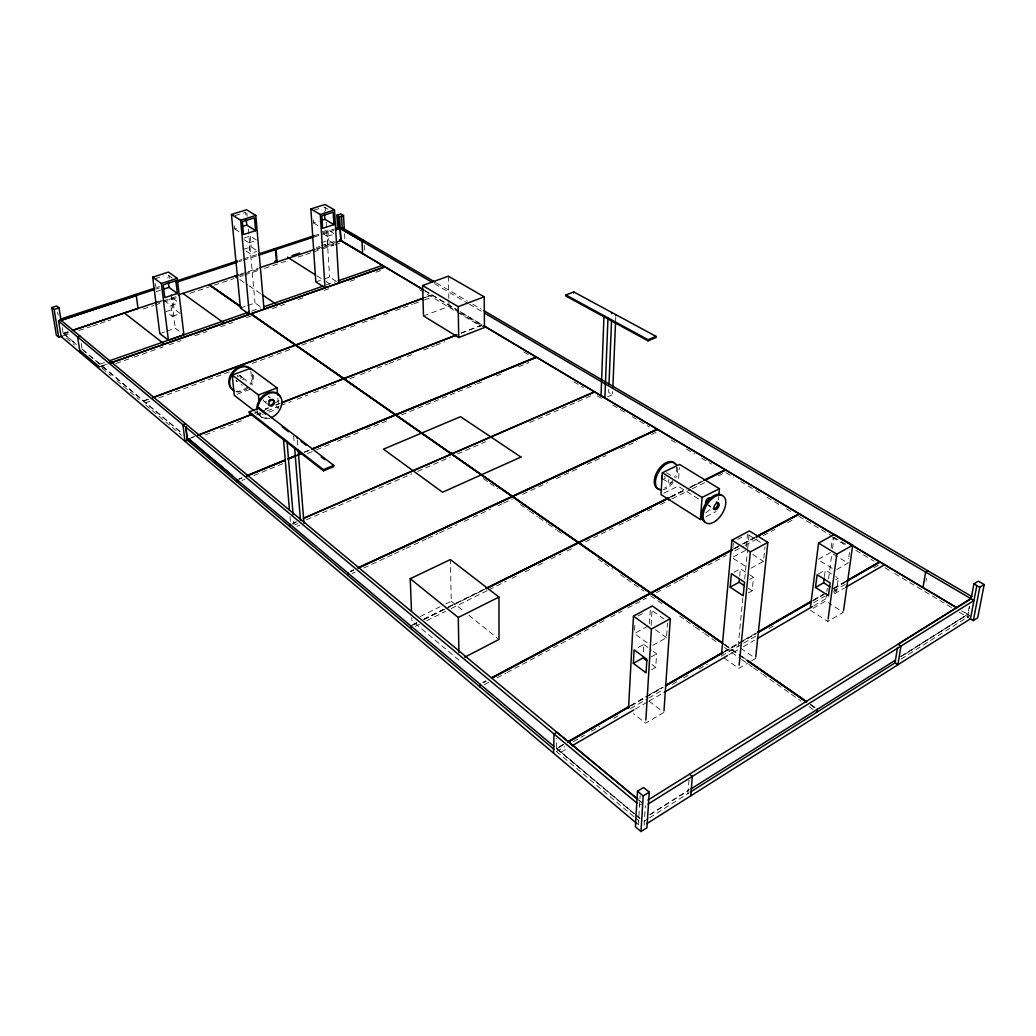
<?xml version="1.0" encoding="UTF-8"?>
<svg xmlns="http://www.w3.org/2000/svg" width="1036" height="1036" viewBox="0 0 1036 1036"><rect width="100%" height="100%" fill="white"/><g stroke="black" fill="none" stroke-linecap="round" stroke-linejoin="round"><path stroke-width="0.75" stroke-dasharray="5 3.75" d="M633.954 816.782L556.5 751.463L556.811 738.228M608.805 389.199L608.676 392.411L612.548 394.703L612.69 391.478M615.604 320.616L615.734 317.392M634.563 630.341L635.003 622.286M643.356 651.942L643.796 644.444L635.469 649.054M649.455 623.763L650.323 609.323L663.908 618.945M638.357 824.876L640.131 795.726M651.152 625.265L652.136 609.181M644.133 825.368L645.376 805.762M651.592 669.722L655.749 667.378L656.617 653.845L652.771 651.022M652.861 645.286L666.511 637.697L667.495 623.18M678.619 478.399L679.357 467.547M687.891 793.615L689.005 780.16M718.492 499.779L718.751 496.62M732.905 548.018L733.346 543.201M729.771 651.191L730.03 648.432M739.691 576.236L740.403 568.751L748.29 573.866M746.205 546.995L747.448 534.2M738.111 646.36L742.98 596.658M744.703 579.033L747.526 550.168M747.681 548.562L749.093 534.136M748.329 592.929L752.175 590.792L753.548 577.272L749.611 574.721M750.958 568.207L763.48 561.37L764.995 546.879M824.462 576.443L825.291 570.072L834.42 575.718M831.157 547.992L832.348 538.927M826.663 593.097L825.614 601.048L810.113 610.049L827.79 621.47L843.317 612.289L828.334 602.771M826.87 591.517L827.298 588.331M828.554 578.8L831.688 554.972M832.53 548.627L833.993 537.503M827.79 621.47L828.23 618.259M833.876 592.488L836.596 590.921L838.331 578.14L835.715 576.521M836.764 569.502L847.992 563.105L848.626 558.546M848.834 557.031L849.468 552.473M926.029 581.338L926.547 578.321M969.346 606.397L967.844 614.218L900.932 656.643M967.559 617.093L969.605 606.397M705.762 512.898L710.748 508.909M262.911 411.344L267.987 407.938M275.589 402.823L279.008 400.531M644.055 821.289L648.135 818.712M649.507 817.844L688.966 792.941M901.061 659.077L969.748 615.721L961.563 610.839M649.753 814.555L689.471 789.549M900.66 656.526L967.663 614.335M649.986 814.749L688.331 790.597M900.906 656.682L968.09 614.361L962.366 610.955M639.549 805.283L642.553 803.418M663.869 712.47L645.661 723.193L633.385 713.623M750.414 661.525L738.81 668.362L723.866 657.808M751.709 660.761L755.581 658.482L740.61 648.096M556.5 751.463L564.892 746.606M573.271 741.75L584.446 735.288M591.439 731.248L599.818 726.391M613.791 718.311L617.987 715.876M630.561 708.598L647.332 698.899M648.73 698.096L662.703 690.002M672.481 684.343L678.075 681.105M683.656 677.868L689.251 674.643M699.028 668.984L707.42 664.128M721.367 656.047L742.372 643.9M743.77 643.084L756.371 635.793M768.971 628.502L774.565 625.265M813.765 602.589L824.967 596.101M833.358 591.245L845.959 583.954M873.957 567.754L879.564 564.503M561.149 752.11L567.974 748.147M635.21 709.129L647.617 701.929M648.989 701.139L662.768 693.136M728.787 654.83L734.291 651.644M734.925 651.579L737.723 649.948M743.317 646.71L754.493 640.222M813.752 605.827L828.904 597.034M834.459 593.809L844.198 588.163M563.571 744.262L556.358 748.432L635.159 814.736M630.548 705.594L647.293 695.92M648.691 695.117L662.639 687.062M724.022 651.618L742.605 640.895M744.003 640.08L756.578 632.828M813.882 599.74L823.659 594.094M833.449 588.448L846.023 581.183M563.791 744.431L556.565 748.601L634.356 813.726L556.604 748.29M630.769 705.749L662.859 687.231M724.242 651.748L756.798 632.97M812.703 600.686L823.879 594.237M833.669 588.577L846.244 581.313M556.772 748.782L563.998 744.612M630.976 705.93L644.923 697.863M646.322 697.06L663.066 687.386M724.462 651.929L755.62 633.928M812.923 600.815L824.099 594.366M833.889 588.694L845.065 582.258M835.599 579.707L838.331 578.14M818.466 573.944L825.291 570.072M651.048 656.966L656.617 653.845M830.561 552.525L817.948 559.582L832.685 568.647M749.688 579.409L753.548 577.272M647.992 626.107L634.382 633.553L649.054 644.262M733.98 572.26L740.403 568.751M637.995 615.98L644.845 612.289M733.41 556.902L745.894 550.207M482.918 682.4L485.755 680.885M734.912 548.018L740.623 544.975M742.048 544.224L754.868 537.386M483.113 682.556L485.949 681.04M733.695 548.912L737.969 546.632M743.667 543.589L755.076 537.503M483.294 682.724L486.143 681.209M733.889 549.041L738.163 546.749M743.861 543.719L755.27 537.632M484.317 684.705L488.591 682.426M497.112 677.868L505.646 673.309M507.07 672.558L605.166 620.124M610.851 617.08L622.222 611.007M627.907 607.964L646.386 598.083M656.371 592.747L660.644 590.468M666.355 587.412L677.777 581.313M679.215 580.548L687.774 575.964M693.485 572.908L702.045 568.337M707.756 565.28L726.327 555.361M734.887 550.789L743.447 546.205M744.884 545.441L757.73 538.578M763.441 535.521L774.863 529.422M787.71 522.545L791.996 520.266M737.684 539.367L741.867 537.153M706.099 516.601L716.135 511.473M415.151 626.443L419.489 624.281M426.715 620.693L445.506 611.357M451.295 608.495L487.425 590.533M488.875 589.821L506.228 581.196M512.004 578.321L519.23 574.734M525.019 571.859L532.245 568.272M538.021 565.397L545.26 561.81M551.035 558.935L561.149 553.91M566.938 551.035L574.164 547.448M585.703 541.711L613.053 528.127M618.803 525.265L641.841 513.83M647.604 510.968L654.791 507.394M660.554 504.532L670.629 499.52M672.066 498.808L690.792 489.51M692.229 488.798L705.179 482.362M718.142 475.925L725.329 472.351L733.617 477.298M413.662 624.177L416.55 622.753M423.763 619.178L446.853 607.731M448.303 607.018L484.382 589.134M670.577 496.853L684.951 489.73M690.701 486.881L702.201 481.183M412.393 625.045L416.718 622.895M423.931 619.321L447.034 607.873M448.471 607.161L484.563 589.264M670.758 496.969L685.133 489.847M690.882 486.998L702.382 481.3M412.561 625.187L416.886 623.037M424.112 619.463L444.315 609.44M445.765 608.728L484.731 589.406M670.939 497.086L686.751 489.251M688.189 488.539L702.563 481.416M420.292 616.485L440.002 606.759M445.635 603.975L451.269 601.191L450.388 559.569M663.843 493.162L678.088 486.156L699.87 499.715M352.175 573.426L355.089 572.079M363.83 568.013L392.968 554.493M394.431 553.82L404.623 549.08M406.073 548.407L426.469 538.94M427.933 538.267L438.124 533.527M439.588 532.854L457.07 524.734M464.348 521.354L471.639 517.974M473.089 517.301L490.572 509.181M497.863 505.801L502.227 503.768M503.69 503.095L512.431 499.041M522.675 494.276L547.565 482.724M556.358 478.645L578.321 468.453M587.101 464.374L606.138 455.542M620.784 448.743L636.894 441.258M651.527 434.46L657.394 431.753M350.647 571.199L353.587 569.839M350.803 571.328L353.742 569.968M350.958 571.471L353.898 570.111M607.446 396.956L612.548 394.703M296.982 526.314L299.78 525.097M293.188 522.921L296.283 521.755M292.074 523.983L296.27 522.157M294.664 524.954L297.63 523.659M306.514 519.787L411.693 473.957M417.625 471.367L450.22 457.174M457.588 453.962L485.586 441.75M529.784 422.494L593.149 394.884M241.867 480.497L244.859 479.267M253.82 475.589L283.683 463.325M307.575 453.509L315.048 450.44M316.537 449.831L329.979 444.302M337.451 441.232L358.352 432.647M365.825 429.577L386.726 420.992M401.618 414.879L456.436 392.359M457.925 391.75L465.332 388.707M466.809 388.099L475.705 384.447M477.182 383.838L481.636 382.012M496.451 375.926L500.893 374.1M518.673 366.796L529.046 362.535M304.312 452.123L308.78 450.284L304.442 452.227M238.837 479.111L241.828 477.881M238.979 479.215L241.958 477.997M306.073 451.722L309.052 450.492M255.387 411.668L260.36 415.514L263.183 414.413M268.842 412.211L277.337 408.909M191.556 437.503L194.677 436.441M254.701 413.027L257.834 411.952M265.216 408.948L268.35 407.873M275.744 404.869L280.38 403.211M461.046 333.035L482.4 324.89M188.785 438.875L194.807 436.532M254.947 413.222L257.951 412.056M265.475 409.142L268.479 407.977M276.003 405.05L279.008 403.885M461.318 333.204L482.543 324.98L459.246 311.085M205.322 434.874L214.348 431.365M220.383 429.034L244.47 419.671M256.527 414.983L261.033 413.222M267.068 410.891L279.111 406.203M280.614 405.62L291.155 401.528M297.177 399.184L307.718 395.079M313.753 392.748L321.277 389.821M322.779 389.238L337.84 383.385M349.896 378.697L354.403 376.936M360.437 374.605L370.979 370.5M377 368.168L387.542 364.063M389.044 363.481L401.1 358.793M407.122 356.462L414.646 353.535M423.685 350.026L434.226 345.92M435.729 345.338L444.768 341.828M237.089 394.276L251.075 388.979M423.491 315.902L448.976 306.345L458.534 312.043M149.844 401.204L143.823 403.431L181.468 435.172M158.871 397.876L229.578 371.795M252.149 363.468L289.769 349.598M301.839 345.143L313.96 340.676M320.007 338.448L324.553 336.765M330.613 334.537L335.159 332.854M341.22 330.626L348.782 327.829M350.297 327.272L356.358 325.032M362.419 322.805L377.557 317.223M383.618 314.983L388.163 313.312M395.739 310.515L401.787 308.288M403.302 307.718L412.393 304.377M413.908 303.807L422.999 300.466M424.501 299.909L432.077 297.112L432.025 294.859L424.164 297.63M143.382 400.919L149.663 398.614M143.603 401.113L148.368 399.365M424.423 297.785L432.141 294.936M99.948 364.128L104.494 362.548M251.748 311.046L260.865 307.86M326.172 285.042L335.288 281.857M101.735 365.876L108.107 363.765M99.482 366.912L108.21 363.856M101.839 365.967L102.188 368.311L108.262 366.187M115.864 363.519L132.569 357.653M134.084 357.122L158.391 348.588M159.907 348.057L162.95 346.982M169.023 344.858L181.171 340.585M194.846 335.793L206.993 331.52M220.668 326.728L232.815 322.455M246.49 317.663L251.049 316.058M272.364 308.573L284.55 304.299M298.264 299.495L302.823 297.889M324.151 290.404L328.723 288.798M350.038 281.313L354.61 279.707M375.926 272.222L380.497 270.616M159.816 333.605L165.436 331.662M166.835 331.183L175.252 328.27L183.89 334.796M240.43 308.055L246.27 306.034M247.733 305.529L255.024 303.004L264.012 309.181M315.812 281.909L322.701 279.513M324.074 279.034L329.59 277.13L338.85 282.945M172.248 316.33L180.342 313.571L174.048 308.922L172.753 298.213L164.659 300.919L170.94 305.568L172.248 316.33L167.236 312.587M165.98 311.655L174.048 308.922M170.94 305.568L179.073 302.823M63.235 333.475L67.819 331.947M63.869 334.201L68.454 332.673M158.366 302.59L161.409 301.58M162.924 301.075L176.599 296.49M238.889 275.654L243.447 274.139M244.962 273.621L258.637 269.049M316.744 249.624L319.8 248.588M321.341 248.083L333.605 243.978M324.035 244.379L328.088 246.84L333.903 244.897M68.117 334.149L63.507 335.69L74.385 344.871M78.853 330.549L91.142 326.444M92.67 325.926L98.808 323.867M100.35 323.361L106.488 321.302M108.016 320.784L111.085 319.761M143.318 308.961L153.509 305.542M155.037 305.037L177.842 297.397M190.002 293.33L209.324 286.855M214.322 285.172L234.084 278.554M239.964 276.586L243.201 275.498M244.548 275.045L258.404 270.409M264.465 268.376L288.979 260.166M298.174 257.096L304.299 255.037M305.827 254.519L311.953 252.473M313.494 251.955L321.147 249.391M322.675 248.886L333.398 245.286M334.939 244.781L339.536 243.24M316.511 247.474L319.567 246.451M321.095 245.933L334.861 241.349M68.026 331.883L63.131 333.398L76.47 344.612M157.42 301.981L162.548 300.181M239.847 274.359L258.301 268.298M316.304 248.808L334.77 242.748M327.428 236.337L334.732 233.916L327.92 229.875L320.642 232.271L327.428 236.337L328.088 246.84M321.328 242.735L328.567 240.326L335.353 244.405M156.475 287.568L159.531 286.571M239.005 260.437L242.061 259.427M243.589 258.922L257.342 254.403M314.128 235.729L334.123 229.15M156.177 288.979L159.233 287.969M238.759 261.784L241.815 260.774M243.343 260.269L257.109 255.737M314.167 236.946L333.968 230.419M160.619 290.119L156.423 291.504L160.01 294.146M246.076 251.075L250.026 253.652L256.488 251.528M243.434 249.365L251.165 246.84L257.783 251.1M154.83 278.788L163.248 276.055M249.041 242.787L256.837 240.261L250.194 236.04L242.424 238.539L249.041 242.787L250.026 253.652M313.39 219.865L313.597 222.96L319.23 221.134M314.18 210.101L319.839 208.301M234.408 225.719L234.719 228.93L239.225 227.493M235.004 215.63L245.597 212.328L245.882 215.527M327.998 209.194L324.087 206.941L324.385 211.577M436.532 282.983L467.249 300.958M472.83 304.234L481.196 309.142M434.524 283.722L468.013 303.393M469.412 304.208L483.359 312.406M313.597 222.96L318.751 226.029M425.006 290.689L457.886 310.282M424.436 290.611L482.802 325.408M459.893 312.859L483.1 326.703M419.658 289.691L481.067 326.379M523.853 351.955L529.538 355.348M573.853 381.831L583.592 387.645M597.345 395.869L601.437 398.316M612.755 405.076L627.363 413.804M632.206 416.705L649.196 426.858M671.108 439.95L676.806 443.343M686.389 449.08L694.729 454.053M701.67 458.21L711.473 464.063M740.572 481.455L761.408 493.9M766.964 497.228L781.364 505.827M786.415 508.844L792.294 512.367M798.911 516.316L832.258 536.234M833.799 537.166L847.539 545.376M855.865 550.349L874.008 561.188M885.042 567.78L889.212 570.279M894.69 573.543L952.434 608.054M959.31 612.172L970.447 618.816M832.555 537.412L847.409 546.296M833.242 554.156L847.992 563.105M666.459 472.753L673.128 476.884M708.028 504.804L710.761 506.5M708.495 505.659L710.838 507.122M662.496 478.774L669.139 482.931A3.626 2.098 -57.8 0 0 672.273 481.857M748.808 535.042L761.072 542.722M833.993 589.29L836.596 590.921M316.925 275.835L323.633 280.108M326.016 281.598L329.577 283.877M752.654 554.493L763.48 561.37M234.719 228.93L239.743 232.129M733.371 558.521L746.865 567.223M748.264 588.215L752.175 590.792M239.886 279.616L247.746 284.965M249.054 285.832L260.865 293.848M724.773 644.483L740.986 655.801M742.294 656.72L746.244 659.479M810.683 704.467L817.262 709.064M724.565 644.612L738.137 654.092M739.458 655.011L746.037 659.595M810.476 704.597L814.425 707.355M724.358 644.729L737.93 654.208M739.251 655.128L745.816 659.725M810.269 704.726L814.205 707.484M483.385 478.71L488.668 482.4M489.989 483.333L497.902 488.875M520.357 504.584L528.282 510.139M529.603 511.059L537.542 516.614M538.862 517.547L546.788 523.089M548.109 524.022L556.034 529.564M557.355 530.497L562.639 534.188M598.186 559.064L603.431 562.742M604.739 563.662L612.613 569.165M620.486 574.682L625.731 578.36M627.039 579.279L644.094 591.206M650.66 595.804L662.522 604.117M679.668 616.109L684.938 619.8M686.259 620.732L694.172 626.262M695.493 627.194L703.405 632.724M704.726 633.656L717.909 642.877M724.501 647.5L740.339 658.585M741.659 659.505L752.214 666.899M753.535 667.819L761.46 673.374M762.781 674.294L801.061 701.1M808.986 706.643L815.591 711.266M172.261 278.127L167.444 274.682L167.832 277.855M655.477 629.771L666.511 637.697M172.753 298.213L177.804 301.903M643.796 644.444L651.489 650.09M651.929 664.542L655.749 667.378M267.987 395.998L270.318 397.746M240.002 375.55L245.234 379.513M276.249 406.462L278.749 408.365L277.881 398.174M264.348 401.541L268.997 405.076M236.454 380.95L237.27 381.559M649.093 701.165L661.408 710.579M261.201 416.951L262.056 417.612M451.269 601.191L463.843 611.253M468.868 615.28L497.772 638.422M639.07 800.18L642.799 803.263M638.836 800.323L641.31 802.382M459.052 660.178L411.849 620.668L411.719 617.43M635.586 814.762L639.29 817.87M63.338 333.333L76.664 344.548M82.686 349.611L181.287 432.556M635.405 814.581L640.3 818.699M82.142 349.391L181.08 432.647M636.389 815.772L640.054 818.854M102.188 368.311L110.917 375.68M116.887 380.704L139.329 399.637M635.185 817.818L640.106 821.962M62.289 327.661L63.261 334.162M57.666 312.147L58.171 315.229M81.222 343.486L82.012 348.601M155.426 283.553L155.827 286.739M168.855 275.291L169.244 278.503M171.173 294.561L175.252 328.27M250.854 371.38L252.318 386.907M260.062 412.354L260.36 415.514M246.866 212.989L247.164 216.2M248.329 229.06L255.024 303.004M250.194 236.04L251.165 246.84M290.015 516.588L290.417 521.38M293.654 521.121L293.926 524.333M297.397 440.041L298.018 448.044M293.641 435.651L294.289 443.641M327.92 229.875L328.567 240.326M325.239 207.705L325.433 210.93M326.146 222.235L329.59 277.13M344.548 233.786L344.975 241.414M364.193 245.079L364.568 252.784M448.381 276.172L448.821 298.407M448.847 299.987L448.976 306.345M664.982 476.236A3.6 2.098 -57.8 0 1 664.413 476.961M665.617 477.725A3.6 2.098 -57.8 0 1 664.296 478.761M676.34 466.938A15.346 8.935 -57.8 0 1 674.591 477.104M672.675 480.575A15.346 8.935 -57.8 0 1 664.633 488.085M677.557 467.676A15.359 8.935 -57.8 0 1 675.809 477.855M673.128 482.413A15.359 8.935 -57.8 0 1 663.001 489.821M669.139 482.931A3.626 2.098 -57.8 0 1 668.958 479.513M237.399 376.975A3.237 2.473 -51.8 0 1 240.805 376.159A3.237 2.473 -51.8 0 1 241.582 379.357M236.765 381.157A3.237 2.473 -51.8 0 1 236.415 380.588M239.381 375.33A3.237 2.473 -51.8 0 1 240.766 378.749M237.076 381.183A3.237 2.473 -51.8 0 1 235.962 380.536M237.244 375.835A3.237 2.473 -51.8 0 1 237.956 375.472M252.538 374.359A13.779 10.528 -51.8 0 1 249.896 383.967M247.643 386.752A13.779 10.528 -51.8 0 1 235.871 391.181M253.341 374.967A13.779 10.528 -51.8 0 1 250.699 384.576M248.459 387.36A13.779 10.528 -51.8 0 1 236.687 391.802M242.476 379.798A3.25 2.473 -51.8 0 1 245.506 379.694A3.25 2.473 -51.8 0 1 246.011 382.711M242.307 385.159A3.25 2.473 -51.8 0 1 241.181 384.524M266.912 417.948A14.245 10.645 -51.9 0 1 256.85 409.777M268.492 396.412A3.328 2.499 -52 0 1 268.997 397.682M266.42 401.605A3.328 2.499 -52 0 1 263.338 399.857M269.865 418.168A14.258 10.645 -51.9 0 1 258.404 413.416"/><path stroke-width="1.5" d="M553.574 753.146L554.001 733.98L556.941 732.297L637.826 799.144M565.928 294.975L565.902 296.063L648.057 340.87L655.995 337.516L656.06 336.389L573.75 291.932L565.928 294.975L648.109 339.743L656.06 336.389M573.724 293.02L573.75 291.932M601.022 395.765L603.975 315.695M604.882 398.07L607.964 317.871M609 384.369L611.551 320.059M611.81 313.623L611.849 312.522M612.885 386.648L615.539 322.222M615.811 315.786L615.85 314.672M648.057 340.87L648.109 339.743M628.554 708.171L633.488 616.122L652.33 605.956L670.331 618.66L663.985 710.877M633.346 663.338L634.084 649.831L646.878 659.31L646.063 672.869L633.346 663.338L643.006 657.925L646.827 660.761M637.503 791.219L635.379 826.767L640.986 831.519L646.943 827.738L649.248 792.177L643.537 787.502L637.503 791.219L643.201 795.933L640.986 831.519M645.855 720.007L651.424 629.046L670.331 618.66M718.893 495.04L719.424 488.72L679.577 464.439L662.354 472.766L660.994 494.573L700.362 519.541L703.237 518.078M700.362 519.541L702.097 497.435L719.424 488.72M690.714 795.881L692.346 776.43L689.497 774.177M721.522 654.441L731.947 540.17L749.417 530.937L767.857 542.424L755.749 656.902M730.16 587.14L731.403 573.659L744.534 582.245L743.2 595.791L730.16 587.14L739.121 582.219L739.406 579.228M739.121 665.177L750.349 551.851L767.857 542.424M810.515 606.863L818.557 543.084L834.42 534.33L852.693 545.208L843.537 610.696M815.487 587.464L817.106 574.708L830.134 582.841L828.437 595.648L815.487 587.464L823.633 582.802L824.255 578.036M828.23 618.259L836.816 554.143L852.693 545.208M816.912 712.185L817.054 709.194M897.552 647.409L895.013 662.898L897.888 664.749L900.983 646.075L898.082 644.224L970.836 598.614M923.063 587.179L925.64 572.079L927.842 570.771M646.801 823.685L970.447 618.816L973.335 620.551L977.699 617.78L984.2 584.55L978.321 581.157L973.918 583.877L971.069 598.756L647.914 800.077M970.447 618.816L976.844 585.573M973.335 620.551L979.784 587.282L984.2 584.55M690.339 792.074L895.635 662.496M691.077 788.875L895.441 660.126M648.07 804.091L973.982 600.466L484.757 313.222M643.201 795.933L649.248 792.177M572.066 745.778L633.838 709.932M664.154 692.346L727.414 655.633M757.29 638.59L812.379 606.63M845.583 587.347L884.537 564.75M567.767 741.841L629.15 706.397M665.423 685.456L722.636 652.421M757.976 632.012L811.084 601.359M847.422 580.38L879.745 561.706M567.974 742.022L629.37 706.565M665.643 685.599L722.843 652.576M758.197 632.167L811.305 601.489M846.244 581.313L879.965 561.836M568.181 742.19L629.577 706.733M665.863 685.78L723.063 652.732M758.417 632.31L811.525 601.631M846.464 581.429L880.186 561.978M479.836 684.045L480.056 686.985M491.44 677.855L732.063 549.546M756.293 536.622L799.235 513.726M491.621 678.023L732.271 549.663M756.5 536.752L799.429 513.843M491.815 678.179L732.465 549.792M756.694 536.868L799.637 513.96M464.763 657.212L499.028 639.419L498.951 597.073L450.388 559.569L410.256 578.71L411.473 610.981M458.909 652.279L458.262 617.495L498.951 597.073M485.819 588.422L669.139 497.565M703.638 480.471L725.368 469.696M410.942 625.757L410.813 628.593M486.001 588.552L669.321 497.681M705.257 479.875L725.55 469.813M486.182 588.694L668.065 498.51M705.438 479.992L725.744 469.917M357.977 567.806L657.368 429.176M347.863 572.688L347.811 575.459M358.145 567.935L657.536 429.267M358.301 568.065L657.705 429.37M303.393 518.298L594.547 391.725M290.365 524.32L290.222 526.897M303.535 518.414L594.858 391.919M249.197 411.888L323.413 469.645L333.696 465.332L333.773 466.55L323.491 470.862L249.313 413.053L249.197 411.888L259.181 408.029L333.696 465.332M247.656 475.33L284.926 460.062M298.342 454.558L301.321 453.341M311.758 449.067L536.35 357.044M237.348 479.72L237.399 482.336M247.785 475.446L285.055 460.165M298.485 454.675L301.463 453.444M311.901 449.171L536.493 357.135M246.426 476.159L285.198 460.269M288.176 459.052L301.593 453.548M312.03 449.274L536.635 357.213M197.695 435.275L251.813 414.283M281.766 402.538L456.669 334.874M188.578 438.953L553.897 746.36M197.811 435.366L251.942 414.387M282.012 402.719L456.811 334.952M554.04 749.378L187.516 440.274L184.952 441.271L182.932 424.734L185.522 423.75M458.715 337.542L484.459 327.518L484.239 296.84L448.381 276.172L422.61 285.522L423.491 315.902L458.715 337.542L458.197 306.643L422.61 285.522M277 387.904L250.57 368.272L232.232 375.071L258.456 394.975L277 387.904L277.635 395.247M458.197 306.643L484.239 296.84M152.693 397.5L422.779 298.264M152.914 397.682L422.908 298.342M109.039 360.955L248.394 312.263M263.895 306.798L323.128 286.104M338.319 280.795L382.375 265.41M384.978 266.822L109.674 363.286L385.094 266.899M168.402 340.209L183.89 334.796L177.234 278.321L168.467 272.079L152.68 277.208L159.816 333.605L168.402 340.209L161.383 283.527L152.68 277.208M80.07 336.156L77.622 336.972L80.07 352.538M338.733 227.635L361.978 241.129L363.96 240.456M637.593 799.3L61.02 320.318L59 307.899L56.656 305.983L51.8 307.55L56.384 335.34L58.702 337.309L62.302 336.091M177.389 293.447L164.776 297.656L163.196 284.874L175.874 280.704L177.389 293.447L168.985 287.361L168.415 282.608M292.048 255.633L299.689 253.082M157.42 301.981L72.403 330.419L138.008 308.378L136.299 295.532L135.081 294.613M178.257 294.936L238.422 274.941M259.725 267.715L314.892 249.391M336.182 242.165L341.051 240.65M61.111 320.409L136.299 295.532M59.842 319.347L154.947 288.073M176.34 281.041L237.477 260.93M258.87 253.898L314.128 235.729M335.651 228.645L338.901 227.583L431.74 282.09M637.127 823.84L61.111 336.506L58.599 321.121L154.649 289.484M176.055 282.439L237.231 262.289M258.637 255.232L312.652 237.451M335.496 229.927L342.204 227.713L435.146 282.155M163.403 289.199L168.985 287.361M333.942 224.631L322.623 228.334L321.82 215.864L333.204 212.212L333.942 224.631L324.877 219.308L322.054 220.215M161.383 283.527L177.234 278.321M337.684 228.943L336.881 215.216L340.831 213.947L343.512 215.488L344.289 229.215M51.8 307.55L54.131 309.479L59 307.899M336.881 215.216L339.562 216.77L343.512 215.488M320.279 214.504L325.019 287.788L315.812 281.909L310.865 208.987L320.279 214.504L334.498 209.932L338.85 282.945M255.594 230.678L243.512 234.537L242.32 221.639L254.467 217.819L255.594 230.678L246.749 225.11L242.243 226.547M310.865 208.987L325.032 204.481L334.498 209.932M240.624 220.241L249.365 314.309L240.43 308.055L231.455 214.478L240.624 220.241L255.814 215.462L264.012 309.181M231.455 214.478L246.581 209.777L255.814 215.462M973.918 583.877L979.784 587.282M483.993 310.774L971.897 596.581M362.6 253.47L340.779 240.611L340.067 228.412M340.935 240.572L423.633 289.86M483.916 325.796L956.888 607.692M339.445 239.821L423.465 289.925M483.747 325.861L956.707 607.808M818.557 543.084L836.816 554.143M662.354 472.766L702.097 497.435M823.633 582.802L830.108 586.855M287.464 257.161L315.591 275.019M274.151 248.873L275.459 249.702L276.47 262.095L275.175 261.279L276.47 262.095M731.947 540.17L750.349 551.851M739.121 582.219L744.34 585.651M234.641 276.068L237.257 277.868M262.173 294.703L276.988 304.726M209.259 284.576L240.52 306.397M250.906 313.649L722.144 642.657M747.552 660.398L806.733 701.709M209.091 284.628L240.339 306.462M250.725 313.714L723.245 643.693M747.345 660.515L806.526 701.851M208.909 284.693L241.453 307.433M250.544 313.779L723.037 643.809M747.137 660.644L806.319 701.981M633.488 616.122L651.424 629.046M182.854 293.369L224.216 323.206M265.656 414.102L259.285 409.194L259.181 408.029M282.193 426.832L288.552 431.727M301.036 441.349L306.073 445.221M321.186 456.863L324.967 459.764M254.157 410.709L234.291 395.325L232.232 375.071M124.372 313.027L164.426 344.172M410.256 578.71L458.262 617.495M58.599 321.121L637.075 803.224M188.552 438.668L232.375 475.537M79.707 350.194L99.482 366.912M54.131 309.479L58.702 337.309M188.448 438.85L188.746 441.323M187.516 440.274L185.884 426.754L186.998 439.899M258.456 394.975L259.194 402.875M246.167 218.713L246.749 225.11M283.424 438.526L289.471 510.178M287.037 441.336L293.123 514.711M276.081 249.495L277.091 261.888M297.177 437.244L297.267 438.435M298.148 449.637L303.962 523.271M294.548 446.84L300.453 520.344M323.413 469.645L323.491 470.862M324.579 214.672L324.877 219.308M341.543 216.123L342.23 228.334M339.562 216.77L340.974 241.129M338.215 215.993L338.901 227.583M361.978 241.129L362.626 254.04M451.411 452.434L451.45 454.105M660.398 489.873A15.359 8.935 -57.8 0 1 659.31 470.94A15.359 8.935 -57.8 0 1 676.663 465.138M659.194 489.109A15.346 8.935 -57.8 0 1 658.093 470.176A15.346 8.935 -57.8 0 1 675.446 464.4M716.174 502.149A3.73 2.072 -57.7 0 1 717.391 505.827A3.73 2.072 -57.7 0 1 713.182 508.585M706.151 504.195A3.717 2.085 -57.7 0 1 707.083 499.119A3.717 2.085 -57.7 0 1 710.8 499.015M662.496 478.774A3.6 2.098 -57.8 0 1 662.302 475.369M704.441 521.885A15.928 8.858 -57.6 0 1 705.904 503.392A15.928 8.858 -57.6 0 1 721.937 495.286M234.045 390.857A13.779 10.528 -51.8 0 1 233.398 372.61A13.779 10.528 -51.8 0 1 251.217 369.632M233.242 390.235A13.779 10.528 -51.8 0 1 232.595 372.002A13.779 10.528 -51.8 0 1 250.401 369.023M272.028 399.274A3.341 2.499 -52.1 0 1 273.219 403.159A3.341 2.499 -52.1 0 1 268.997 405.076M268.635 401.049A3.341 2.499 -52.1 0 1 269.192 400.375M269.839 399.818A3.341 2.499 -52.1 0 1 270.577 399.443M256.85 409.777A14.245 10.645 -51.9 0 1 266.291 393.628A14.245 10.645 -51.9 0 1 280.355 397.448M257.822 407.122A14.258 10.645 -51.9 0 1 270.784 392.942A14.258 10.645 -51.9 0 1 281.934 402.033A14.258 10.645 -51.9 0 1 270.914 417.793M520.953 457.07L442.54 492.242L383.475 449.158L460.541 416.692L520.953 457.07M295.364 455.788L287.904 458.844L295.493 455.892M716.964 508.883A3.743 2.072 -57.7 0 0 718.583 503.146A3.743 2.072 -57.7 0 0 714.037 506.772A3.743 2.072 -57.7 0 0 716.964 508.883M716.226 520.538A15.941 8.858 -57.6 0 0 723.232 496.076A15.941 8.858 -57.6 0 0 703.832 511.447A15.941 8.858 -57.6 0 0 716.226 520.538M271.924 405.788A3.341 2.499 -52.1 0 0 274.009 400.569A3.341 2.499 -52.1 0 0 269.101 402.46A3.341 2.499 -52.1 0 0 271.924 405.788"/></g></svg>
